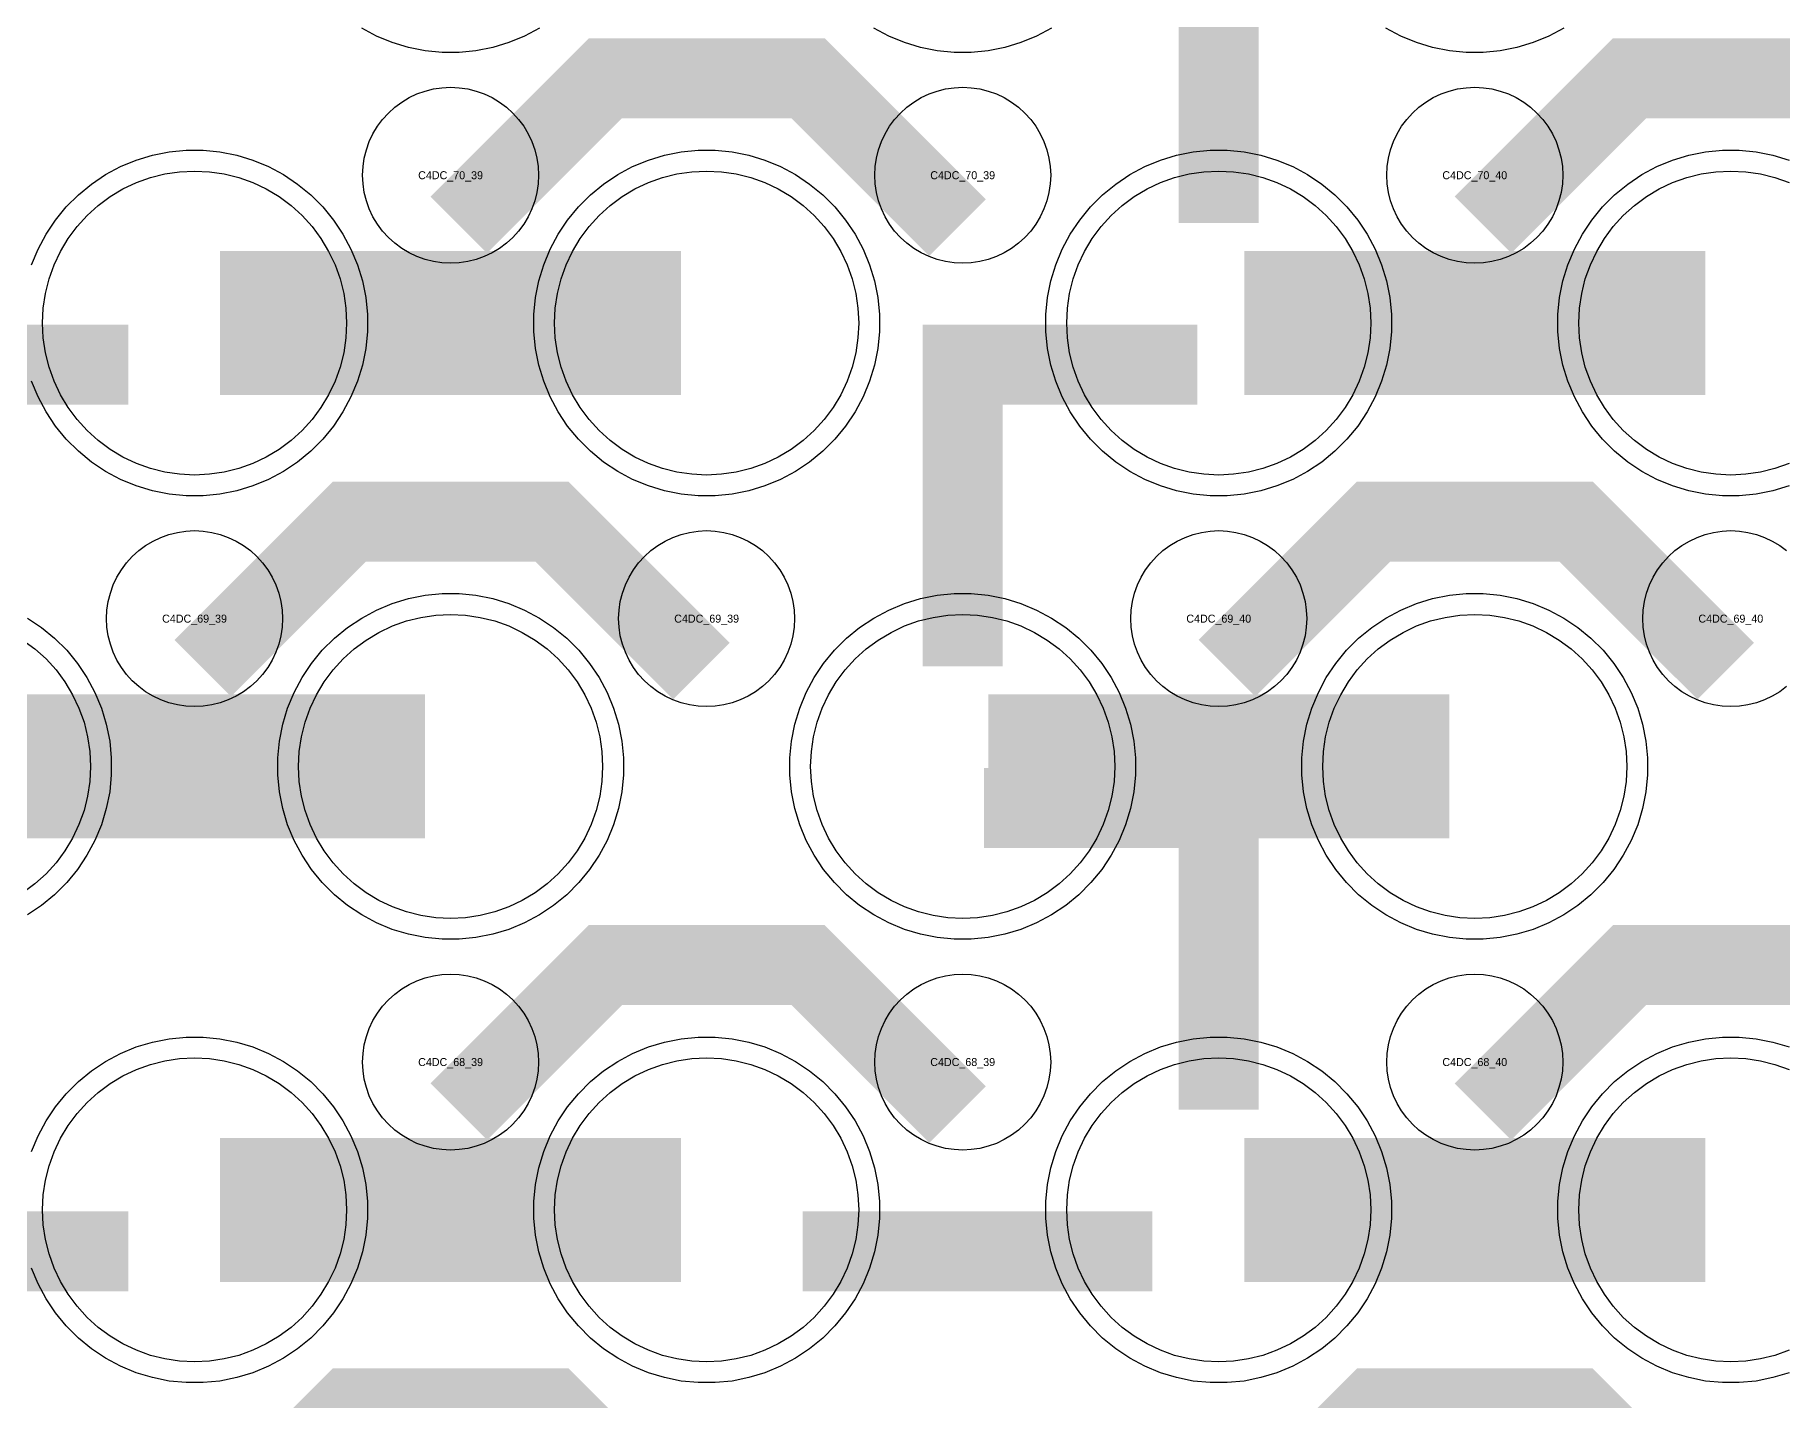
# Model space of a CAD drawing. Extents: x -11880 to 11880, y -14992 to 14992.
# Drawn here: x 430 to 976, y -5477 to -5050 of the extents above; entities that cross this region are included whole.
import ezdxf
from ezdxf.enums import TextEntityAlignment as Align

# ---------------------------------------------------------------- set-up
doc = ezdxf.new("R2010")
doc.units = 0
doc.header["$MEASUREMENT"] = 0
for name, color, linetype in [('GDS_775_DT_237', 138, 'CONTINUOUS'), ('RDL1_FS', 34, 'CONTINUOUS'), ('RDL_BS', 160, 'CONTINUOUS')]:
    doc.layers.add(name, color=color, linetype=linetype)

msp = doc.modelspace()

# ---------------------------------------------------------------- linework, layer by layer
at = {"layer": 'RDL1_FS', "color": 241, "true_color": 0xf7abae}
for points in [[(480, -5187.589), (475.343, -5187.36), (470.732, -5186.676), (466.209, -5185.544), (461.819, -5183.972), (457.605, -5181.98), (453.605, -5179.582), (449.86, -5176.804), (446.406, -5173.674), (443.276, -5170.22), (440.498, -5166.475), (438.1, -5162.475), (436.108, -5158.261), (434.536, -5153.871), (433.404, -5149.348), (432.72, -5144.737), (432.491, -5140.08), (432.72, -5135.423), (433.404, -5130.812), (434.536, -5126.289), (436.108, -5121.899), (438.1, -5117.685), (440.498, -5113.685), (443.276, -5109.94), (446.406, -5106.486), (449.86, -5103.356), (453.605, -5100.578), (457.605, -5098.18), (461.819, -5096.188), (466.209, -5094.616), (470.732, -5093.484), (475.343, -5092.8), (480, -5092.571), (484.657, -5092.8), (489.268, -5093.484), (493.791, -5094.616), (498.181, -5096.188), (502.395, -5098.18), (506.395, -5100.578), (510.14, -5103.356), (513.594, -5106.486), (516.724, -5109.94), (519.502, -5113.685), (521.9, -5117.685), (523.892, -5121.899), (525.464, -5126.289), (526.596, -5130.812), (527.28, -5135.423), (527.509, -5140.08), (527.28, -5144.737), (526.596, -5149.348), (525.464, -5153.871), (523.892, -5158.261), (521.9, -5162.475), (519.502, -5166.475), (516.724, -5170.22), (513.594, -5173.674), (510.14, -5176.804), (506.395, -5179.582), (502.395, -5181.98), (498.181, -5183.972), (493.791, -5185.544), (489.268, -5186.676), (484.657, -5187.36)], [(640, -5187.589), (635.343, -5187.36), (630.732, -5186.676), (626.209, -5185.544), (621.819, -5183.972), (617.605, -5181.98), (613.605, -5179.582), (609.86, -5176.804), (606.406, -5173.674), (603.276, -5170.22), (600.498, -5166.475), (598.1, -5162.475), (596.108, -5158.261), (594.536, -5153.871), (593.404, -5149.348), (592.72, -5144.737), (592.491, -5140.08), (592.72, -5135.423), (593.404, -5130.812), (594.536, -5126.289), (596.108, -5121.899), (598.1, -5117.685), (600.498, -5113.685), (603.276, -5109.94), (606.406, -5106.486), (609.86, -5103.356), (613.605, -5100.578), (617.605, -5098.18), (621.819, -5096.188), (626.209, -5094.616), (630.732, -5093.484), (635.343, -5092.8), (640, -5092.571), (644.657, -5092.8), (649.268, -5093.484), (653.791, -5094.616), (658.181, -5096.188), (662.395, -5098.18), (666.395, -5100.578), (670.14, -5103.356), (673.594, -5106.486), (676.724, -5109.94), (679.502, -5113.685), (681.9, -5117.685), (683.892, -5121.899), (685.464, -5126.289), (686.596, -5130.812), (687.28, -5135.423), (687.509, -5140.08), (687.28, -5144.737), (686.596, -5149.348), (685.464, -5153.871), (683.892, -5158.261), (681.9, -5162.475), (679.502, -5166.475), (676.724, -5170.22), (673.594, -5173.674), (670.14, -5176.804), (666.395, -5179.582), (662.395, -5181.98), (658.181, -5183.972), (653.791, -5185.544), (649.268, -5186.676), (644.657, -5187.36)], [(560, -5326.154), (555.343, -5325.925), (550.732, -5325.241), (546.209, -5324.109), (541.819, -5322.537), (537.605, -5320.545), (533.605, -5318.147), (529.86, -5315.369), (526.406, -5312.239), (523.276, -5308.785), (520.498, -5305.04), (518.1, -5301.04), (516.108, -5296.826), (514.536, -5292.436), (513.404, -5287.913), (512.72, -5283.302), (512.491, -5278.645), (512.72, -5273.988), (513.404, -5269.377), (514.536, -5264.854), (516.108, -5260.464), (518.1, -5256.25), (520.498, -5252.25), (523.276, -5248.505), (526.406, -5245.051), (529.86, -5241.921), (533.605, -5239.143), (537.605, -5236.745), (541.819, -5234.753), (546.209, -5233.181), (550.732, -5232.049), (555.343, -5231.365), (560, -5231.136), (564.657, -5231.365), (569.268, -5232.049), (573.791, -5233.181), (578.181, -5234.753), (582.395, -5236.745), (586.395, -5239.143), (590.14, -5241.921), (593.594, -5245.051), (596.724, -5248.505), (599.502, -5252.25), (601.9, -5256.25), (603.892, -5260.464), (605.464, -5264.854), (606.596, -5269.377), (607.28, -5273.988), (607.509, -5278.645), (607.28, -5283.302), (606.596, -5287.913), (605.464, -5292.436), (603.892, -5296.826), (601.9, -5301.04), (599.502, -5305.04), (596.724, -5308.785), (593.594, -5312.239), (590.14, -5315.369), (586.395, -5318.147), (582.395, -5320.545), (578.181, -5322.537), (573.791, -5324.109), (569.268, -5325.241), (564.657, -5325.925)]]:
    msp.add_lwpolyline(points, close=True, dxfattribs=at)
at = {"layer": 'RDL1_FS'}
for points in [[(800, -5187.589), (795.343, -5187.36), (790.732, -5186.676), (786.209, -5185.544), (781.819, -5183.972), (777.605, -5181.98), (773.605, -5179.582), (769.86, -5176.804), (766.406, -5173.674), (763.276, -5170.22), (760.498, -5166.475), (758.1, -5162.475), (756.108, -5158.261), (754.536, -5153.871), (753.404, -5149.348), (752.72, -5144.737), (752.491, -5140.08), (752.72, -5135.423), (753.404, -5130.812), (754.536, -5126.289), (756.108, -5121.899), (758.1, -5117.685), (760.498, -5113.685), (763.276, -5109.94), (766.406, -5106.486), (769.86, -5103.356), (773.605, -5100.578), (777.605, -5098.18), (781.819, -5096.188), (786.209, -5094.616), (790.732, -5093.484), (795.343, -5092.8), (800, -5092.571), (804.657, -5092.8), (809.268, -5093.484), (813.791, -5094.616), (818.181, -5096.188), (822.395, -5098.18), (826.395, -5100.578), (830.14, -5103.356), (833.594, -5106.486), (836.724, -5109.94), (839.502, -5113.685), (841.9, -5117.685), (843.892, -5121.899), (845.464, -5126.289), (846.596, -5130.812), (847.28, -5135.423), (847.509, -5140.08), (847.28, -5144.737), (846.596, -5149.348), (845.464, -5153.871), (843.892, -5158.261), (841.9, -5162.475), (839.502, -5166.475), (836.724, -5170.22), (833.594, -5173.674), (830.14, -5176.804), (826.395, -5179.582), (822.395, -5181.98), (818.181, -5183.972), (813.791, -5185.544), (809.268, -5186.676), (804.657, -5187.36)], [(720, -5326.154), (715.343, -5325.925), (710.732, -5325.241), (706.209, -5324.109), (701.819, -5322.537), (697.605, -5320.545), (693.605, -5318.147), (689.86, -5315.369), (686.406, -5312.239), (683.276, -5308.785), (680.498, -5305.04), (678.1, -5301.04), (676.108, -5296.826), (674.536, -5292.436), (673.404, -5287.913), (672.72, -5283.302), (672.491, -5278.645), (672.72, -5273.988), (673.404, -5269.377), (674.536, -5264.854), (676.108, -5260.464), (678.1, -5256.25), (680.498, -5252.25), (683.276, -5248.505), (686.406, -5245.051), (689.86, -5241.921), (693.605, -5239.143), (697.605, -5236.745), (701.819, -5234.753), (706.209, -5233.181), (710.732, -5232.049), (715.343, -5231.365), (720, -5231.136), (724.657, -5231.365), (729.268, -5232.049), (733.791, -5233.181), (738.181, -5234.753), (742.395, -5236.745), (746.395, -5239.143), (750.14, -5241.921), (753.594, -5245.051), (756.724, -5248.505), (759.502, -5252.25), (761.9, -5256.25), (763.892, -5260.464), (765.464, -5264.854), (766.596, -5269.377), (767.28, -5273.988), (767.509, -5278.645), (767.28, -5283.302), (766.596, -5287.913), (765.464, -5292.436), (763.892, -5296.826), (761.9, -5301.04), (759.502, -5305.04), (756.724, -5308.785), (753.594, -5312.239), (750.14, -5315.369), (746.395, -5318.147), (742.395, -5320.545), (738.181, -5322.537), (733.791, -5324.109), (729.268, -5325.241), (724.657, -5325.925)], [(880, -5326.154), (875.343, -5325.925), (870.732, -5325.241), (866.209, -5324.109), (861.819, -5322.537), (857.605, -5320.545), (853.605, -5318.147), (849.86, -5315.369), (846.406, -5312.239), (843.276, -5308.785), (840.498, -5305.04), (838.1, -5301.04), (836.108, -5296.826), (834.536, -5292.436), (833.404, -5287.913), (832.72, -5283.302), (832.491, -5278.645), (832.72, -5273.988), (833.404, -5269.377), (834.536, -5264.854), (836.108, -5260.464), (838.1, -5256.25), (840.498, -5252.25), (843.276, -5248.505), (846.406, -5245.051), (849.86, -5241.921), (853.605, -5239.143), (857.605, -5236.745), (861.819, -5234.753), (866.209, -5233.181), (870.732, -5232.049), (875.343, -5231.365), (880, -5231.136), (884.657, -5231.365), (889.268, -5232.049), (893.791, -5233.181), (898.181, -5234.753), (902.395, -5236.745), (906.395, -5239.143), (910.14, -5241.921), (913.594, -5245.051), (916.724, -5248.505), (919.502, -5252.25), (921.9, -5256.25), (923.892, -5260.464), (925.464, -5264.854), (926.596, -5269.377), (927.28, -5273.988), (927.509, -5278.645), (927.28, -5283.302), (926.596, -5287.913), (925.464, -5292.436), (923.892, -5296.826), (921.9, -5301.04), (919.502, -5305.04), (916.724, -5308.785), (913.594, -5312.239), (910.14, -5315.369), (906.395, -5318.147), (902.395, -5320.545), (898.181, -5322.537), (893.791, -5324.109), (889.268, -5325.241), (884.657, -5325.925)], [(480, -5464.719), (475.343, -5464.49), (470.732, -5463.806), (466.209, -5462.674), (461.819, -5461.102), (457.605, -5459.11), (453.605, -5456.712), (449.86, -5453.934), (446.406, -5450.804), (443.276, -5447.35), (440.498, -5443.605), (438.1, -5439.605), (436.108, -5435.391), (434.536, -5431.001), (433.404, -5426.478), (432.72, -5421.867), (432.491, -5417.21), (432.72, -5412.553), (433.404, -5407.942), (434.536, -5403.419), (436.108, -5399.029), (438.1, -5394.815), (440.498, -5390.815), (443.276, -5387.07), (446.406, -5383.616), (449.86, -5380.486), (453.605, -5377.708), (457.605, -5375.31), (461.819, -5373.318), (466.209, -5371.746), (470.732, -5370.614), (475.343, -5369.93), (480, -5369.701), (484.657, -5369.93), (489.268, -5370.614), (493.791, -5371.746), (498.181, -5373.318), (502.395, -5375.31), (506.395, -5377.708), (510.14, -5380.486), (513.594, -5383.616), (516.724, -5387.07), (519.502, -5390.815), (521.9, -5394.815), (523.892, -5399.029), (525.464, -5403.419), (526.596, -5407.942), (527.28, -5412.553), (527.509, -5417.21), (527.28, -5421.867), (526.596, -5426.478), (525.464, -5431.001), (523.892, -5435.391), (521.9, -5439.605), (519.502, -5443.605), (516.724, -5447.35), (513.594, -5450.804), (510.14, -5453.934), (506.395, -5456.712), (502.395, -5459.11), (498.181, -5461.102), (493.791, -5462.674), (489.268, -5463.806), (484.657, -5464.49)], [(640, -5464.719), (635.343, -5464.49), (630.732, -5463.806), (626.209, -5462.674), (621.819, -5461.102), (617.605, -5459.11), (613.605, -5456.712), (609.86, -5453.934), (606.406, -5450.804), (603.276, -5447.35), (600.498, -5443.605), (598.1, -5439.605), (596.108, -5435.391), (594.536, -5431.001), (593.404, -5426.478), (592.72, -5421.867), (592.491, -5417.21), (592.72, -5412.553), (593.404, -5407.942), (594.536, -5403.419), (596.108, -5399.029), (598.1, -5394.815), (600.498, -5390.815), (603.276, -5387.07), (606.406, -5383.616), (609.86, -5380.486), (613.605, -5377.708), (617.605, -5375.31), (621.819, -5373.318), (626.209, -5371.746), (630.732, -5370.614), (635.343, -5369.93), (640, -5369.701), (644.657, -5369.93), (649.268, -5370.614), (653.791, -5371.746), (658.181, -5373.318), (662.395, -5375.31), (666.395, -5377.708), (670.14, -5380.486), (673.594, -5383.616), (676.724, -5387.07), (679.502, -5390.815), (681.9, -5394.815), (683.892, -5399.029), (685.464, -5403.419), (686.596, -5407.942), (687.28, -5412.553), (687.509, -5417.21), (687.28, -5421.867), (686.596, -5426.478), (685.464, -5431.001), (683.892, -5435.391), (681.9, -5439.605), (679.502, -5443.605), (676.724, -5447.35), (673.594, -5450.804), (670.14, -5453.934), (666.395, -5456.712), (662.395, -5459.11), (658.181, -5461.102), (653.791, -5462.674), (649.268, -5463.806), (644.657, -5464.49)], [(800, -5464.719), (795.343, -5464.49), (790.732, -5463.806), (786.209, -5462.674), (781.819, -5461.102), (777.605, -5459.11), (773.605, -5456.712), (769.86, -5453.934), (766.406, -5450.804), (763.276, -5447.35), (760.498, -5443.605), (758.1, -5439.605), (756.108, -5435.391), (754.536, -5431.001), (753.404, -5426.478), (752.72, -5421.867), (752.491, -5417.21), (752.72, -5412.553), (753.404, -5407.942), (754.536, -5403.419), (756.108, -5399.029), (758.1, -5394.815), (760.498, -5390.815), (763.276, -5387.07), (766.406, -5383.616), (769.86, -5380.486), (773.605, -5377.708), (777.605, -5375.31), (781.819, -5373.318), (786.209, -5371.746), (790.732, -5370.614), (795.343, -5369.93), (800, -5369.701), (804.657, -5369.93), (809.268, -5370.614), (813.791, -5371.746), (818.181, -5373.318), (822.395, -5375.31), (826.395, -5377.708), (830.14, -5380.486), (833.594, -5383.616), (836.724, -5387.07), (839.502, -5390.815), (841.9, -5394.815), (843.892, -5399.029), (845.464, -5403.419), (846.596, -5407.942), (847.28, -5412.553), (847.509, -5417.21), (847.28, -5421.867), (846.596, -5426.478), (845.464, -5431.001), (843.892, -5435.391), (841.9, -5439.605), (839.502, -5443.605), (836.724, -5447.35), (833.594, -5450.804), (830.14, -5453.934), (826.395, -5456.712), (822.395, -5459.11), (818.181, -5461.102), (813.791, -5462.674), (809.268, -5463.806), (804.657, -5464.49)]]:
    msp.add_lwpolyline(points, close=True, dxfattribs=at)
for points in [[(978.181, -5183.972), (973.791, -5185.544), (969.268, -5186.676), (964.657, -5187.36), (960, -5187.589), (955.343, -5187.36), (950.732, -5186.676), (946.209, -5185.544), (941.819, -5183.972), (937.605, -5181.98), (933.605, -5179.582), (929.86, -5176.804), (926.406, -5173.674), (923.276, -5170.22), (920.498, -5166.475), (918.1, -5162.475), (916.108, -5158.261), (914.536, -5153.871), (913.404, -5149.348), (912.72, -5144.737), (912.491, -5140.08), (912.72, -5135.423), (913.404, -5130.812), (914.536, -5126.289), (916.108, -5121.899), (918.1, -5117.685), (920.498, -5113.685), (923.276, -5109.94), (926.406, -5106.486), (929.86, -5103.356), (933.605, -5100.578), (937.605, -5098.18), (941.819, -5096.188), (946.209, -5094.616), (950.732, -5093.484), (955.343, -5092.8), (960, -5092.571), (964.657, -5092.8), (969.268, -5093.484), (973.791, -5094.616), (978.181, -5096.188)], [(978.181, -5461.102), (973.791, -5462.674), (969.268, -5463.806), (964.657, -5464.49), (960, -5464.719), (955.343, -5464.49), (950.732, -5463.806), (946.209, -5462.674), (941.819, -5461.102), (937.605, -5459.11), (933.605, -5456.712), (929.86, -5453.934), (926.406, -5450.804), (923.276, -5447.35), (920.498, -5443.605), (918.1, -5439.605), (916.108, -5435.391), (914.536, -5431.001), (913.404, -5426.478), (912.72, -5421.867), (912.491, -5417.21), (912.72, -5412.553), (913.404, -5407.942), (914.536, -5403.419), (916.108, -5399.029), (918.1, -5394.815), (920.498, -5390.815), (923.276, -5387.07), (926.406, -5383.616), (929.86, -5380.486), (933.605, -5377.708), (937.605, -5375.31), (941.819, -5373.318), (946.209, -5371.746), (950.732, -5370.614), (955.343, -5369.93), (960, -5369.701), (964.657, -5369.93), (969.268, -5370.614), (973.791, -5371.746), (978.181, -5373.318)]]:
    msp.add_lwpolyline(points, dxfattribs=at)
at = {"layer": 'RDL1_FS', "color": 241, "true_color": 0xf7abae}
for points in [[(488.002, -5140.08, 45, 45, 0), (560.002, -5140.08, 45, 45, 0)], [(560.002, -5140.08, 45, 45, 0), (632.002, -5140.08, 45, 45, 0)], [(408.002, -5278.645, 45, 45, 0), (480.002, -5278.645, 45, 45, 0)], [(480.002, -5278.645, 45, 45, 0), (552.002, -5278.645, 45, 45, 0)]]:
    msp.add_lwpolyline(points, format="xyseb", dxfattribs=at)
at = {"layer": 'RDL1_FS'}
for points in [[(808.002, -5140.08, 45, 45, 0), (880.002, -5140.08, 45, 45, 0)], [(880.002, -5140.08, 45, 45, 0), (952.002, -5140.08, 45, 45, 0)], [(728.002, -5278.645, 45, 45, 0), (800.002, -5278.645, 45, 45, 0)], [(800.002, -5278.645, 45, 45, 0), (872.002, -5278.645, 45, 45, 0)], [(488.002, -5417.21, 45, 45, 0), (560.002, -5417.21, 45, 45, 0)], [(560.002, -5417.21, 45, 45, 0), (632.002, -5417.21, 45, 45, 0)], [(808.002, -5417.21, 45, 45, 0), (880.002, -5417.21, 45, 45, 0)], [(880.002, -5417.21, 45, 45, 0), (952.002, -5417.21, 45, 45, 0)]]:
    msp.add_lwpolyline(points, format="xyseb", dxfattribs=at)
at = {"layer": 'RDL1_FS', "color": 241, "true_color": 0xf7abae}
msp.add_lwpolyline([(426.395, -5239.143), (430.14, -5241.921), (433.594, -5245.051), (436.724, -5248.505), (439.502, -5252.25), (441.9, -5256.25), (443.892, -5260.464), (445.464, -5264.854), (446.596, -5269.377), (447.28, -5273.988), (447.509, -5278.645), (447.28, -5283.302), (446.596, -5287.913), (445.464, -5292.436), (443.892, -5296.826), (441.9, -5301.04), (439.502, -5305.04), (436.724, -5308.785), (433.594, -5312.239), (430.14, -5315.369), (426.395, -5318.147)], dxfattribs=at)
at = {"layer": 'RDL_BS'}
for points in [[(800, -5108.8, 25, 25, 0), (800, -5002.023, 25, 25, 0)], [(800, -5032.492, 25, 25, 0), (800, -5078.112, 25, 25, 0)], [(562.562, -5109.394, 25, 25, 0), (608.377, -5063.579, 25, 25, 0), (641.93, -5063.579, 25, 25, 0)], [(718.401, -5110.293, 25, 25, 0), (671.687, -5063.579, 25, 25, 0), (641.929, -5063.579, 25, 25, 0)], [(882.562, -5109.394, 25, 25, 0), (928.377, -5063.579, 25, 25, 0), (961.93, -5063.579, 25, 25, 0)], [(1038.401, -5110.293, 25, 25, 0), (991.687, -5063.579, 25, 25, 0), (961.929, -5063.579, 25, 25, 0)], [(720, -5247.365, 25, 25, 0), (720, -5140.588, 25, 25, 0)], [(707.5, -5153.088, 25, 25, 0), (793.333, -5153.088, 25, 25, 0)], [(747.056, -5153.088, 25, 25, 0), (788.26, -5153.088, 25, 25, 0)], [(720, -5171.057, 25, 25, 0), (720, -5216.677, 25, 25, 0)], [(482.562, -5247.959, 25, 25, 0), (528.377, -5202.144, 25, 25, 0), (561.93, -5202.144, 25, 25, 0)], [(638.401, -5248.858, 25, 25, 0), (591.687, -5202.144, 25, 25, 0), (561.929, -5202.144, 25, 25, 0)], [(802.562, -5247.959, 25, 25, 0), (848.377, -5202.144, 25, 25, 0), (881.93, -5202.144, 25, 25, 0)], [(958.401, -5248.858, 25, 25, 0), (911.687, -5202.144, 25, 25, 0), (881.929, -5202.144, 25, 25, 0)], [(800, -5385.95, 25, 25, 0), (800, -5279.173, 25, 25, 0)], [(812.5, -5291.673, 25, 25, 0), (726.667, -5291.673, 25, 25, 0)], [(772.944, -5291.673, 25, 25, 0), (731.74, -5291.673, 25, 25, 0)], [(800, -5309.642, 25, 25, 0), (800, -5355.262, 25, 25, 0)], [(562.562, -5386.524, 25, 25, 0), (608.377, -5340.709, 25, 25, 0), (641.93, -5340.709, 25, 25, 0)], [(718.401, -5387.423, 25, 25, 0), (671.687, -5340.709, 25, 25, 0), (641.929, -5340.709, 25, 25, 0)], [(882.562, -5386.524, 25, 25, 0), (928.377, -5340.709, 25, 25, 0), (961.93, -5340.709, 25, 25, 0)], [(1038.401, -5387.423, 25, 25, 0), (991.687, -5340.709, 25, 25, 0), (961.929, -5340.709, 25, 25, 0)], [(350.016, -5430.223, 25, 25, 0), (459.281, -5430.223, 25, 25, 0)], [(670.016, -5430.223, 25, 25, 0), (779.281, -5430.223, 25, 25, 0)], [(482.562, -5525.084, 25, 25, 0), (528.377, -5479.269, 25, 25, 0), (561.93, -5479.269, 25, 25, 0)], [(638.401, -5525.983, 25, 25, 0), (591.687, -5479.269, 25, 25, 0), (561.929, -5479.269, 25, 25, 0)], [(802.562, -5525.084, 25, 25, 0), (848.377, -5479.269, 25, 25, 0), (881.93, -5479.269, 25, 25, 0)], [(958.401, -5525.983, 25, 25, 0), (911.687, -5479.269, 25, 25, 0), (881.929, -5479.269, 25, 25, 0)]]:
    msp.add_lwpolyline(points, format="xyseb", dxfattribs=at)
for points in [[(587.777, -5047.898), (583.115, -5050.39), (578.205, -5052.421), (573.165, -5053.952), (567.938, -5054.998), (562.644, -5055.515), (557.356, -5055.515), (552.062, -5054.998), (546.835, -5053.952), (541.795, -5052.421), (536.885, -5050.39), (532.223, -5047.898)], [(747.777, -5047.898), (743.115, -5050.39), (738.205, -5052.421), (733.165, -5053.952), (727.938, -5054.998), (722.644, -5055.515), (717.356, -5055.515), (712.062, -5054.998), (706.835, -5053.952), (701.795, -5052.421), (696.885, -5050.39), (692.223, -5047.898)], [(907.777, -5047.898), (903.115, -5050.39), (898.205, -5052.421), (893.165, -5053.952), (887.938, -5054.998), (882.644, -5055.515), (877.356, -5055.515), (872.062, -5054.998), (866.835, -5053.952), (861.795, -5052.421), (856.885, -5050.39), (852.223, -5047.898)], [(978.205, -5190.986), (973.165, -5192.517), (967.938, -5193.563), (962.644, -5194.08), (957.356, -5194.08), (952.062, -5193.563), (946.835, -5192.517), (941.795, -5190.986), (936.885, -5188.955), (932.223, -5186.463), (927.809, -5183.516), (923.708, -5180.154), (919.926, -5176.372), (916.564, -5172.271), (913.617, -5167.857), (911.125, -5163.195), (909.094, -5158.285), (907.563, -5153.245), (906.517, -5148.018), (906, -5142.724), (906, -5137.436), (906.517, -5132.142), (907.563, -5126.915), (909.094, -5121.875), (911.125, -5116.965), (913.617, -5112.303), (916.564, -5107.889), (919.926, -5103.788), (923.708, -5100.006), (927.809, -5096.644), (932.223, -5093.697), (936.885, -5091.205), (941.795, -5089.174), (946.835, -5087.643), (952.062, -5086.597), (957.356, -5086.08), (962.644, -5086.08), (967.938, -5086.597), (973.165, -5087.643), (978.205, -5089.174)], [(977.443, -5253.711), (975.28, -5255.314), (972.956, -5256.707), (970.519, -5257.859), (967.984, -5258.766), (965.365, -5259.423), (962.693, -5259.819), (960, -5259.951), (957.307, -5259.819), (954.635, -5259.423), (952.016, -5258.766), (949.481, -5257.859), (947.044, -5256.707), (944.72, -5255.314), (942.557, -5253.711), (940.558, -5251.899), (938.746, -5249.9), (937.143, -5247.737), (935.75, -5245.413), (934.598, -5242.976), (933.691, -5240.441), (933.034, -5237.822), (932.638, -5235.15), (932.506, -5232.457), (932.638, -5229.764), (933.034, -5227.092), (933.691, -5224.473), (934.598, -5221.938), (935.75, -5219.501), (937.143, -5217.177), (938.746, -5215.014), (940.558, -5213.015), (942.557, -5211.203), (944.72, -5209.6), (947.044, -5208.207), (949.481, -5207.055), (952.016, -5206.148), (954.635, -5205.491), (957.307, -5205.095), (960, -5204.963), (962.693, -5205.095), (965.365, -5205.491), (967.984, -5206.148), (970.519, -5207.055), (972.956, -5208.207), (975.28, -5209.6), (977.443, -5211.203)], [(429.094, -5399.005), (431.125, -5394.095), (433.617, -5389.433), (436.564, -5385.019), (439.926, -5380.918), (443.708, -5377.136), (447.809, -5373.774), (452.223, -5370.827), (456.885, -5368.335), (461.795, -5366.304), (466.835, -5364.773), (472.062, -5363.727), (477.356, -5363.21), (482.644, -5363.21), (487.938, -5363.727), (493.165, -5364.773), (498.205, -5366.304), (503.115, -5368.335), (507.777, -5370.827), (512.191, -5373.774), (516.292, -5377.136), (520.074, -5380.918), (523.436, -5385.019), (526.383, -5389.433), (528.875, -5394.095), (530.906, -5399.005), (532.437, -5404.045), (533.483, -5409.272), (534, -5414.566), (534, -5419.854), (533.483, -5425.148), (532.437, -5430.375), (530.906, -5435.415), (528.875, -5440.325), (526.383, -5444.987), (523.436, -5449.401), (520.074, -5453.502), (516.292, -5457.284), (512.191, -5460.646), (507.777, -5463.593), (503.115, -5466.085), (498.205, -5468.116), (493.165, -5469.647), (487.938, -5470.693), (482.644, -5471.21), (477.356, -5471.21), (472.062, -5470.693), (466.835, -5469.647), (461.795, -5468.116), (456.885, -5466.085), (452.223, -5463.593), (447.809, -5460.646), (443.708, -5457.284), (439.926, -5453.502), (436.564, -5449.401), (433.617, -5444.987), (431.125, -5440.325), (429.094, -5435.415)], [(978.205, -5468.116), (973.165, -5469.647), (967.938, -5470.693), (962.644, -5471.21), (957.356, -5471.21), (952.062, -5470.693), (946.835, -5469.647), (941.795, -5468.116), (936.885, -5466.085), (932.223, -5463.593), (927.809, -5460.646), (923.708, -5457.284), (919.926, -5453.502), (916.564, -5449.401), (913.617, -5444.987), (911.125, -5440.325), (909.094, -5435.415), (907.563, -5430.375), (906.517, -5425.148), (906, -5419.854), (906, -5414.566), (906.517, -5409.272), (907.563, -5404.045), (909.094, -5399.005), (911.125, -5394.095), (913.617, -5389.433), (916.564, -5385.019), (919.926, -5380.918), (923.708, -5377.136), (927.809, -5373.774), (932.223, -5370.827), (936.885, -5368.335), (941.795, -5366.304), (946.835, -5364.773), (952.062, -5363.727), (957.356, -5363.21), (962.644, -5363.21), (967.938, -5363.727), (973.165, -5364.773), (978.205, -5366.304)]]:
    msp.add_lwpolyline(points, dxfattribs=at)
for points in [[(560, -5121.386), (557.307, -5121.254), (554.635, -5120.858), (552.016, -5120.201), (549.481, -5119.294), (547.044, -5118.142), (544.72, -5116.749), (542.557, -5115.146), (540.558, -5113.334), (538.746, -5111.335), (537.143, -5109.172), (535.75, -5106.848), (534.598, -5104.411), (533.691, -5101.876), (533.034, -5099.257), (532.638, -5096.585), (532.506, -5093.892), (532.638, -5091.199), (533.034, -5088.527), (533.691, -5085.908), (534.598, -5083.373), (535.75, -5080.936), (537.143, -5078.612), (538.746, -5076.449), (540.558, -5074.45), (542.557, -5072.638), (544.72, -5071.035), (547.044, -5069.642), (549.481, -5068.49), (552.016, -5067.583), (554.635, -5066.926), (557.307, -5066.53), (560, -5066.398), (562.693, -5066.53), (565.365, -5066.926), (567.984, -5067.583), (570.519, -5068.49), (572.956, -5069.642), (575.28, -5071.035), (577.443, -5072.638), (579.442, -5074.45), (581.254, -5076.449), (582.857, -5078.612), (584.25, -5080.936), (585.402, -5083.373), (586.309, -5085.908), (586.966, -5088.527), (587.362, -5091.199), (587.494, -5093.892), (587.362, -5096.585), (586.966, -5099.257), (586.309, -5101.876), (585.402, -5104.411), (584.25, -5106.848), (582.857, -5109.172), (581.254, -5111.335), (579.442, -5113.334), (577.443, -5115.146), (575.28, -5116.749), (572.956, -5118.142), (570.519, -5119.294), (567.984, -5120.201), (565.365, -5120.858), (562.693, -5121.254)], [(720, -5121.386), (717.307, -5121.254), (714.635, -5120.858), (712.016, -5120.201), (709.481, -5119.294), (707.044, -5118.142), (704.72, -5116.749), (702.557, -5115.146), (700.558, -5113.334), (698.746, -5111.335), (697.143, -5109.172), (695.75, -5106.848), (694.598, -5104.411), (693.691, -5101.876), (693.034, -5099.257), (692.638, -5096.585), (692.506, -5093.892), (692.638, -5091.199), (693.034, -5088.527), (693.691, -5085.908), (694.598, -5083.373), (695.75, -5080.936), (697.143, -5078.612), (698.746, -5076.449), (700.558, -5074.45), (702.557, -5072.638), (704.72, -5071.035), (707.044, -5069.642), (709.481, -5068.49), (712.016, -5067.583), (714.635, -5066.926), (717.307, -5066.53), (720, -5066.398), (722.693, -5066.53), (725.365, -5066.926), (727.984, -5067.583), (730.519, -5068.49), (732.956, -5069.642), (735.28, -5071.035), (737.443, -5072.638), (739.442, -5074.45), (741.254, -5076.449), (742.857, -5078.612), (744.25, -5080.936), (745.402, -5083.373), (746.309, -5085.908), (746.966, -5088.527), (747.362, -5091.199), (747.494, -5093.892), (747.362, -5096.585), (746.966, -5099.257), (746.309, -5101.876), (745.402, -5104.411), (744.25, -5106.848), (742.857, -5109.172), (741.254, -5111.335), (739.442, -5113.334), (737.443, -5115.146), (735.28, -5116.749), (732.956, -5118.142), (730.519, -5119.294), (727.984, -5120.201), (725.365, -5120.858), (722.693, -5121.254)], [(880, -5121.386), (877.307, -5121.254), (874.635, -5120.858), (872.016, -5120.201), (869.481, -5119.294), (867.044, -5118.142), (864.72, -5116.749), (862.557, -5115.146), (860.558, -5113.334), (858.746, -5111.335), (857.143, -5109.172), (855.75, -5106.848), (854.598, -5104.411), (853.691, -5101.876), (853.034, -5099.257), (852.638, -5096.585), (852.506, -5093.892), (852.638, -5091.199), (853.034, -5088.527), (853.691, -5085.908), (854.598, -5083.373), (855.75, -5080.936), (857.143, -5078.612), (858.746, -5076.449), (860.558, -5074.45), (862.557, -5072.638), (864.72, -5071.035), (867.044, -5069.642), (869.481, -5068.49), (872.016, -5067.583), (874.635, -5066.926), (877.307, -5066.53), (880, -5066.398), (882.693, -5066.53), (885.365, -5066.926), (887.984, -5067.583), (890.519, -5068.49), (892.956, -5069.642), (895.28, -5071.035), (897.443, -5072.638), (899.442, -5074.45), (901.254, -5076.449), (902.857, -5078.612), (904.25, -5080.936), (905.402, -5083.373), (906.309, -5085.908), (906.966, -5088.527), (907.362, -5091.199), (907.494, -5093.892), (907.362, -5096.585), (906.966, -5099.257), (906.309, -5101.876), (905.402, -5104.411), (904.25, -5106.848), (902.857, -5109.172), (901.254, -5111.335), (899.442, -5113.334), (897.443, -5115.146), (895.28, -5116.749), (892.956, -5118.142), (890.519, -5119.294), (887.984, -5120.201), (885.365, -5120.858), (882.693, -5121.254)], [(797.356, -5194.08), (792.062, -5193.563), (786.835, -5192.517), (781.795, -5190.986), (776.885, -5188.955), (772.223, -5186.463), (767.809, -5183.516), (763.708, -5180.154), (759.926, -5176.372), (756.564, -5172.271), (753.617, -5167.857), (751.125, -5163.195), (749.094, -5158.285), (747.563, -5153.245), (746.517, -5148.018), (746, -5142.724), (746, -5137.436), (746.517, -5132.142), (747.563, -5126.915), (749.094, -5121.875), (751.125, -5116.965), (753.617, -5112.303), (756.564, -5107.889), (759.926, -5103.788), (763.708, -5100.006), (767.809, -5096.644), (772.223, -5093.697), (776.885, -5091.205), (781.795, -5089.174), (786.835, -5087.643), (792.062, -5086.597), (797.356, -5086.08), (802.644, -5086.08), (807.938, -5086.597), (813.165, -5087.643), (818.205, -5089.174), (823.115, -5091.205), (827.777, -5093.697), (832.191, -5096.644), (836.292, -5100.006), (840.074, -5103.788), (843.436, -5107.889), (846.383, -5112.303), (848.875, -5116.965), (850.906, -5121.875), (852.437, -5126.915), (853.483, -5132.142), (854, -5137.436), (854, -5142.724), (853.483, -5148.018), (852.437, -5153.245), (850.906, -5158.285), (848.875, -5163.195), (846.383, -5167.857), (843.436, -5172.271), (840.074, -5176.372), (836.292, -5180.154), (832.191, -5183.516), (827.777, -5186.463), (823.115, -5188.955), (818.205, -5190.986), (813.165, -5192.517), (807.938, -5193.563), (802.644, -5194.08)], [(480, -5259.951), (477.307, -5259.819), (474.635, -5259.423), (472.016, -5258.766), (469.481, -5257.859), (467.044, -5256.707), (464.72, -5255.314), (462.557, -5253.711), (460.558, -5251.899), (458.746, -5249.9), (457.143, -5247.737), (455.75, -5245.413), (454.598, -5242.976), (453.691, -5240.441), (453.034, -5237.822), (452.638, -5235.15), (452.506, -5232.457), (452.638, -5229.764), (453.034, -5227.092), (453.691, -5224.473), (454.598, -5221.938), (455.75, -5219.501), (457.143, -5217.177), (458.746, -5215.014), (460.558, -5213.015), (462.557, -5211.203), (464.72, -5209.6), (467.044, -5208.207), (469.481, -5207.055), (472.016, -5206.148), (474.635, -5205.491), (477.307, -5205.095), (480, -5204.963), (482.693, -5205.095), (485.365, -5205.491), (487.984, -5206.148), (490.519, -5207.055), (492.956, -5208.207), (495.28, -5209.6), (497.443, -5211.203), (499.442, -5213.015), (501.254, -5215.014), (502.857, -5217.177), (504.25, -5219.501), (505.402, -5221.938), (506.309, -5224.473), (506.966, -5227.092), (507.362, -5229.764), (507.494, -5232.457), (507.362, -5235.15), (506.966, -5237.822), (506.309, -5240.441), (505.402, -5242.976), (504.25, -5245.413), (502.857, -5247.737), (501.254, -5249.9), (499.442, -5251.899), (497.443, -5253.711), (495.28, -5255.314), (492.956, -5256.707), (490.519, -5257.859), (487.984, -5258.766), (485.365, -5259.423), (482.693, -5259.819)], [(640, -5259.951), (637.307, -5259.819), (634.635, -5259.423), (632.016, -5258.766), (629.481, -5257.859), (627.044, -5256.707), (624.72, -5255.314), (622.557, -5253.711), (620.558, -5251.899), (618.746, -5249.9), (617.143, -5247.737), (615.75, -5245.413), (614.598, -5242.976), (613.691, -5240.441), (613.034, -5237.822), (612.638, -5235.15), (612.506, -5232.457), (612.638, -5229.764), (613.034, -5227.092), (613.691, -5224.473), (614.598, -5221.938), (615.75, -5219.501), (617.143, -5217.177), (618.746, -5215.014), (620.558, -5213.015), (622.557, -5211.203), (624.72, -5209.6), (627.044, -5208.207), (629.481, -5207.055), (632.016, -5206.148), (634.635, -5205.491), (637.307, -5205.095), (640, -5204.963), (642.693, -5205.095), (645.365, -5205.491), (647.984, -5206.148), (650.519, -5207.055), (652.956, -5208.207), (655.28, -5209.6), (657.443, -5211.203), (659.442, -5213.015), (661.254, -5215.014), (662.857, -5217.177), (664.25, -5219.501), (665.402, -5221.938), (666.309, -5224.473), (666.966, -5227.092), (667.362, -5229.764), (667.494, -5232.457), (667.362, -5235.15), (666.966, -5237.822), (666.309, -5240.441), (665.402, -5242.976), (664.25, -5245.413), (662.857, -5247.737), (661.254, -5249.9), (659.442, -5251.899), (657.443, -5253.711), (655.28, -5255.314), (652.956, -5256.707), (650.519, -5257.859), (647.984, -5258.766), (645.365, -5259.423), (642.693, -5259.819)], [(800, -5259.951), (797.307, -5259.819), (794.635, -5259.423), (792.016, -5258.766), (789.481, -5257.859), (787.044, -5256.707), (784.72, -5255.314), (782.557, -5253.711), (780.558, -5251.899), (778.746, -5249.9), (777.143, -5247.737), (775.75, -5245.413), (774.598, -5242.976), (773.691, -5240.441), (773.034, -5237.822), (772.638, -5235.15), (772.506, -5232.457), (772.638, -5229.764), (773.034, -5227.092), (773.691, -5224.473), (774.598, -5221.938), (775.75, -5219.501), (777.143, -5217.177), (778.746, -5215.014), (780.558, -5213.015), (782.557, -5211.203), (784.72, -5209.6), (787.044, -5208.207), (789.481, -5207.055), (792.016, -5206.148), (794.635, -5205.491), (797.307, -5205.095), (800, -5204.963), (802.693, -5205.095), (805.365, -5205.491), (807.984, -5206.148), (810.519, -5207.055), (812.956, -5208.207), (815.28, -5209.6), (817.443, -5211.203), (819.442, -5213.015), (821.254, -5215.014), (822.857, -5217.177), (824.25, -5219.501), (825.402, -5221.938), (826.309, -5224.473), (826.966, -5227.092), (827.362, -5229.764), (827.494, -5232.457), (827.362, -5235.15), (826.966, -5237.822), (826.309, -5240.441), (825.402, -5242.976), (824.25, -5245.413), (822.857, -5247.737), (821.254, -5249.9), (819.442, -5251.899), (817.443, -5253.711), (815.28, -5255.314), (812.956, -5256.707), (810.519, -5257.859), (807.984, -5258.766), (805.365, -5259.423), (802.693, -5259.819)], [(717.356, -5332.645), (712.062, -5332.128), (706.835, -5331.082), (701.795, -5329.551), (696.885, -5327.52), (692.223, -5325.028), (687.809, -5322.081), (683.708, -5318.719), (679.926, -5314.937), (676.564, -5310.836), (673.617, -5306.422), (671.125, -5301.76), (669.094, -5296.85), (667.563, -5291.81), (666.517, -5286.583), (666, -5281.289), (666, -5276.001), (666.517, -5270.707), (667.563, -5265.48), (669.094, -5260.44), (671.125, -5255.53), (673.617, -5250.868), (676.564, -5246.454), (679.926, -5242.353), (683.708, -5238.571), (687.809, -5235.209), (692.223, -5232.262), (696.885, -5229.77), (701.795, -5227.739), (706.835, -5226.208), (712.062, -5225.162), (717.356, -5224.645), (722.644, -5224.645), (727.938, -5225.162), (733.165, -5226.208), (738.205, -5227.739), (743.115, -5229.77), (747.777, -5232.262), (752.191, -5235.209), (756.292, -5238.571), (760.074, -5242.353), (763.436, -5246.454), (766.383, -5250.868), (768.875, -5255.53), (770.906, -5260.44), (772.437, -5265.48), (773.483, -5270.707), (774, -5276.001), (774, -5281.289), (773.483, -5286.583), (772.437, -5291.81), (770.906, -5296.85), (768.875, -5301.76), (766.383, -5306.422), (763.436, -5310.836), (760.074, -5314.937), (756.292, -5318.719), (752.191, -5322.081), (747.777, -5325.028), (743.115, -5327.52), (738.205, -5329.551), (733.165, -5331.082), (727.938, -5332.128), (722.644, -5332.645)], [(877.356, -5332.645), (872.062, -5332.128), (866.835, -5331.082), (861.795, -5329.551), (856.885, -5327.52), (852.223, -5325.028), (847.809, -5322.081), (843.708, -5318.719), (839.926, -5314.937), (836.564, -5310.836), (833.617, -5306.422), (831.125, -5301.76), (829.094, -5296.85), (827.563, -5291.81), (826.517, -5286.583), (826, -5281.289), (826, -5276.001), (826.517, -5270.707), (827.563, -5265.48), (829.094, -5260.44), (831.125, -5255.53), (833.617, -5250.868), (836.564, -5246.454), (839.926, -5242.353), (843.708, -5238.571), (847.809, -5235.209), (852.223, -5232.262), (856.885, -5229.77), (861.795, -5227.739), (866.835, -5226.208), (872.062, -5225.162), (877.356, -5224.645), (882.644, -5224.645), (887.938, -5225.162), (893.165, -5226.208), (898.205, -5227.739), (903.115, -5229.77), (907.777, -5232.262), (912.191, -5235.209), (916.292, -5238.571), (920.074, -5242.353), (923.436, -5246.454), (926.383, -5250.868), (928.875, -5255.53), (930.906, -5260.44), (932.437, -5265.48), (933.483, -5270.707), (934, -5276.001), (934, -5281.289), (933.483, -5286.583), (932.437, -5291.81), (930.906, -5296.85), (928.875, -5301.76), (926.383, -5306.422), (923.436, -5310.836), (920.074, -5314.937), (916.292, -5318.719), (912.191, -5322.081), (907.777, -5325.028), (903.115, -5327.52), (898.205, -5329.551), (893.165, -5331.082), (887.938, -5332.128), (882.644, -5332.645)], [(560, -5398.516), (557.307, -5398.384), (554.635, -5397.988), (552.016, -5397.331), (549.481, -5396.424), (547.044, -5395.272), (544.72, -5393.879), (542.557, -5392.276), (540.558, -5390.464), (538.746, -5388.465), (537.143, -5386.302), (535.75, -5383.978), (534.598, -5381.541), (533.691, -5379.006), (533.034, -5376.387), (532.638, -5373.715), (532.506, -5371.022), (532.638, -5368.329), (533.034, -5365.657), (533.691, -5363.038), (534.598, -5360.503), (535.75, -5358.066), (537.143, -5355.742), (538.746, -5353.579), (540.558, -5351.58), (542.557, -5349.768), (544.72, -5348.165), (547.044, -5346.772), (549.481, -5345.62), (552.016, -5344.713), (554.635, -5344.056), (557.307, -5343.66), (560, -5343.528), (562.693, -5343.66), (565.365, -5344.056), (567.984, -5344.713), (570.519, -5345.62), (572.956, -5346.772), (575.28, -5348.165), (577.443, -5349.768), (579.442, -5351.58), (581.254, -5353.579), (582.857, -5355.742), (584.25, -5358.066), (585.402, -5360.503), (586.309, -5363.038), (586.966, -5365.657), (587.362, -5368.329), (587.494, -5371.022), (587.362, -5373.715), (586.966, -5376.387), (586.309, -5379.006), (585.402, -5381.541), (584.25, -5383.978), (582.857, -5386.302), (581.254, -5388.465), (579.442, -5390.464), (577.443, -5392.276), (575.28, -5393.879), (572.956, -5395.272), (570.519, -5396.424), (567.984, -5397.331), (565.365, -5397.988), (562.693, -5398.384)], [(720, -5398.516), (717.307, -5398.384), (714.635, -5397.988), (712.016, -5397.331), (709.481, -5396.424), (707.044, -5395.272), (704.72, -5393.879), (702.557, -5392.276), (700.558, -5390.464), (698.746, -5388.465), (697.143, -5386.302), (695.75, -5383.978), (694.598, -5381.541), (693.691, -5379.006), (693.034, -5376.387), (692.638, -5373.715), (692.506, -5371.022), (692.638, -5368.329), (693.034, -5365.657), (693.691, -5363.038), (694.598, -5360.503), (695.75, -5358.066), (697.143, -5355.742), (698.746, -5353.579), (700.558, -5351.58), (702.557, -5349.768), (704.72, -5348.165), (707.044, -5346.772), (709.481, -5345.62), (712.016, -5344.713), (714.635, -5344.056), (717.307, -5343.66), (720, -5343.528), (722.693, -5343.66), (725.365, -5344.056), (727.984, -5344.713), (730.519, -5345.62), (732.956, -5346.772), (735.28, -5348.165), (737.443, -5349.768), (739.442, -5351.58), (741.254, -5353.579), (742.857, -5355.742), (744.25, -5358.066), (745.402, -5360.503), (746.309, -5363.038), (746.966, -5365.657), (747.362, -5368.329), (747.494, -5371.022), (747.362, -5373.715), (746.966, -5376.387), (746.309, -5379.006), (745.402, -5381.541), (744.25, -5383.978), (742.857, -5386.302), (741.254, -5388.465), (739.442, -5390.464), (737.443, -5392.276), (735.28, -5393.879), (732.956, -5395.272), (730.519, -5396.424), (727.984, -5397.331), (725.365, -5397.988), (722.693, -5398.384)], [(880, -5398.516), (877.307, -5398.384), (874.635, -5397.988), (872.016, -5397.331), (869.481, -5396.424), (867.044, -5395.272), (864.72, -5393.879), (862.557, -5392.276), (860.558, -5390.464), (858.746, -5388.465), (857.143, -5386.302), (855.75, -5383.978), (854.598, -5381.541), (853.691, -5379.006), (853.034, -5376.387), (852.638, -5373.715), (852.506, -5371.022), (852.638, -5368.329), (853.034, -5365.657), (853.691, -5363.038), (854.598, -5360.503), (855.75, -5358.066), (857.143, -5355.742), (858.746, -5353.579), (860.558, -5351.58), (862.557, -5349.768), (864.72, -5348.165), (867.044, -5346.772), (869.481, -5345.62), (872.016, -5344.713), (874.635, -5344.056), (877.307, -5343.66), (880, -5343.528), (882.693, -5343.66), (885.365, -5344.056), (887.984, -5344.713), (890.519, -5345.62), (892.956, -5346.772), (895.28, -5348.165), (897.443, -5349.768), (899.442, -5351.58), (901.254, -5353.579), (902.857, -5355.742), (904.25, -5358.066), (905.402, -5360.503), (906.309, -5363.038), (906.966, -5365.657), (907.362, -5368.329), (907.494, -5371.022), (907.362, -5373.715), (906.966, -5376.387), (906.309, -5379.006), (905.402, -5381.541), (904.25, -5383.978), (902.857, -5386.302), (901.254, -5388.465), (899.442, -5390.464), (897.443, -5392.276), (895.28, -5393.879), (892.956, -5395.272), (890.519, -5396.424), (887.984, -5397.331), (885.365, -5397.988), (882.693, -5398.384)], [(637.356, -5471.21), (632.062, -5470.693), (626.835, -5469.647), (621.795, -5468.116), (616.885, -5466.085), (612.223, -5463.593), (607.809, -5460.646), (603.708, -5457.284), (599.926, -5453.502), (596.564, -5449.401), (593.617, -5444.987), (591.125, -5440.325), (589.094, -5435.415), (587.563, -5430.375), (586.517, -5425.148), (586, -5419.854), (586, -5414.566), (586.517, -5409.272), (587.563, -5404.045), (589.094, -5399.005), (591.125, -5394.095), (593.617, -5389.433), (596.564, -5385.019), (599.926, -5380.918), (603.708, -5377.136), (607.809, -5373.774), (612.223, -5370.827), (616.885, -5368.335), (621.795, -5366.304), (626.835, -5364.773), (632.062, -5363.727), (637.356, -5363.21), (642.644, -5363.21), (647.938, -5363.727), (653.165, -5364.773), (658.205, -5366.304), (663.115, -5368.335), (667.777, -5370.827), (672.191, -5373.774), (676.292, -5377.136), (680.074, -5380.918), (683.436, -5385.019), (686.383, -5389.433), (688.875, -5394.095), (690.906, -5399.005), (692.437, -5404.045), (693.483, -5409.272), (694, -5414.566), (694, -5419.854), (693.483, -5425.148), (692.437, -5430.375), (690.906, -5435.415), (688.875, -5440.325), (686.383, -5444.987), (683.436, -5449.401), (680.074, -5453.502), (676.292, -5457.284), (672.191, -5460.646), (667.777, -5463.593), (663.115, -5466.085), (658.205, -5468.116), (653.165, -5469.647), (647.938, -5470.693), (642.644, -5471.21)], [(797.356, -5471.21), (792.062, -5470.693), (786.835, -5469.647), (781.795, -5468.116), (776.885, -5466.085), (772.223, -5463.593), (767.809, -5460.646), (763.708, -5457.284), (759.926, -5453.502), (756.564, -5449.401), (753.617, -5444.987), (751.125, -5440.325), (749.094, -5435.415), (747.563, -5430.375), (746.517, -5425.148), (746, -5419.854), (746, -5414.566), (746.517, -5409.272), (747.563, -5404.045), (749.094, -5399.005), (751.125, -5394.095), (753.617, -5389.433), (756.564, -5385.019), (759.926, -5380.918), (763.708, -5377.136), (767.809, -5373.774), (772.223, -5370.827), (776.885, -5368.335), (781.795, -5366.304), (786.835, -5364.773), (792.062, -5363.727), (797.356, -5363.21), (802.644, -5363.21), (807.938, -5363.727), (813.165, -5364.773), (818.205, -5366.304), (823.115, -5368.335), (827.777, -5370.827), (832.191, -5373.774), (836.292, -5377.136), (840.074, -5380.918), (843.436, -5385.019), (846.383, -5389.433), (848.875, -5394.095), (850.906, -5399.005), (852.437, -5404.045), (853.483, -5409.272), (854, -5414.566), (854, -5419.854), (853.483, -5425.148), (852.437, -5430.375), (850.906, -5435.415), (848.875, -5440.325), (846.383, -5444.987), (843.436, -5449.401), (840.074, -5453.502), (836.292, -5457.284), (832.191, -5460.646), (827.777, -5463.593), (823.115, -5466.085), (818.205, -5468.116), (813.165, -5469.647), (807.938, -5470.693), (802.644, -5471.21)]]:
    msp.add_lwpolyline(points, close=True, dxfattribs=at)
at = {"layer": 'RDL_BS', "color": 241, "true_color": 0xf7abae}
for points in [[(429.094, -5121.875), (431.125, -5116.965), (433.617, -5112.303), (436.564, -5107.889), (439.926, -5103.788), (443.708, -5100.006), (447.809, -5096.644), (452.223, -5093.697), (456.885, -5091.205), (461.795, -5089.174), (466.835, -5087.643), (472.062, -5086.597), (477.356, -5086.08), (482.644, -5086.08), (487.938, -5086.597), (493.165, -5087.643), (498.205, -5089.174), (503.115, -5091.205), (507.777, -5093.697), (512.191, -5096.644), (516.292, -5100.006), (520.074, -5103.788), (523.436, -5107.889), (526.383, -5112.303), (528.875, -5116.965), (530.906, -5121.875), (532.437, -5126.915), (533.483, -5132.142), (534, -5137.436), (534, -5142.724), (533.483, -5148.018), (532.437, -5153.245), (530.906, -5158.285), (528.875, -5163.195), (526.383, -5167.857), (523.436, -5172.271), (520.074, -5176.372), (516.292, -5180.154), (512.191, -5183.516), (507.777, -5186.463), (503.115, -5188.955), (498.205, -5190.986), (493.165, -5192.517), (487.938, -5193.563), (482.644, -5194.08), (477.356, -5194.08), (472.062, -5193.563), (466.835, -5192.517), (461.795, -5190.986), (456.885, -5188.955), (452.223, -5186.463), (447.809, -5183.516), (443.708, -5180.154), (439.926, -5176.372), (436.564, -5172.271), (433.617, -5167.857), (431.125, -5163.195), (429.094, -5158.285)], [(427.777, -5232.262), (432.191, -5235.209), (436.292, -5238.571), (440.074, -5242.353), (443.436, -5246.454), (446.383, -5250.868), (448.875, -5255.53), (450.906, -5260.44), (452.437, -5265.48), (453.483, -5270.707), (454, -5276.001), (454, -5281.289), (453.483, -5286.583), (452.437, -5291.81), (450.906, -5296.85), (448.875, -5301.76), (446.383, -5306.422), (443.436, -5310.836), (440.074, -5314.937), (436.292, -5318.719), (432.191, -5322.081), (427.777, -5325.028)]]:
    msp.add_lwpolyline(points, dxfattribs=at)
for points in [[(637.356, -5194.08), (632.062, -5193.563), (626.835, -5192.517), (621.795, -5190.986), (616.885, -5188.955), (612.223, -5186.463), (607.809, -5183.516), (603.708, -5180.154), (599.926, -5176.372), (596.564, -5172.271), (593.617, -5167.857), (591.125, -5163.195), (589.094, -5158.285), (587.563, -5153.245), (586.517, -5148.018), (586, -5142.724), (586, -5137.436), (586.517, -5132.142), (587.563, -5126.915), (589.094, -5121.875), (591.125, -5116.965), (593.617, -5112.303), (596.564, -5107.889), (599.926, -5103.788), (603.708, -5100.006), (607.809, -5096.644), (612.223, -5093.697), (616.885, -5091.205), (621.795, -5089.174), (626.835, -5087.643), (632.062, -5086.597), (637.356, -5086.08), (642.644, -5086.08), (647.938, -5086.597), (653.165, -5087.643), (658.205, -5089.174), (663.115, -5091.205), (667.777, -5093.697), (672.191, -5096.644), (676.292, -5100.006), (680.074, -5103.788), (683.436, -5107.889), (686.383, -5112.303), (688.875, -5116.965), (690.906, -5121.875), (692.437, -5126.915), (693.483, -5132.142), (694, -5137.436), (694, -5142.724), (693.483, -5148.018), (692.437, -5153.245), (690.906, -5158.285), (688.875, -5163.195), (686.383, -5167.857), (683.436, -5172.271), (680.074, -5176.372), (676.292, -5180.154), (672.191, -5183.516), (667.777, -5186.463), (663.115, -5188.955), (658.205, -5190.986), (653.165, -5192.517), (647.938, -5193.563), (642.644, -5194.08)], [(557.356, -5332.645), (552.062, -5332.128), (546.835, -5331.082), (541.795, -5329.551), (536.885, -5327.52), (532.223, -5325.028), (527.809, -5322.081), (523.708, -5318.719), (519.926, -5314.937), (516.564, -5310.836), (513.617, -5306.422), (511.125, -5301.76), (509.094, -5296.85), (507.563, -5291.81), (506.517, -5286.583), (506, -5281.289), (506, -5276.001), (506.517, -5270.707), (507.563, -5265.48), (509.094, -5260.44), (511.125, -5255.53), (513.617, -5250.868), (516.564, -5246.454), (519.926, -5242.353), (523.708, -5238.571), (527.809, -5235.209), (532.223, -5232.262), (536.885, -5229.77), (541.795, -5227.739), (546.835, -5226.208), (552.062, -5225.162), (557.356, -5224.645), (562.644, -5224.645), (567.938, -5225.162), (573.165, -5226.208), (578.205, -5227.739), (583.115, -5229.77), (587.777, -5232.262), (592.191, -5235.209), (596.292, -5238.571), (600.074, -5242.353), (603.436, -5246.454), (606.383, -5250.868), (608.875, -5255.53), (610.906, -5260.44), (612.437, -5265.48), (613.483, -5270.707), (614, -5276.001), (614, -5281.289), (613.483, -5286.583), (612.437, -5291.81), (610.906, -5296.85), (608.875, -5301.76), (606.383, -5306.422), (603.436, -5310.836), (600.074, -5314.937), (596.292, -5318.719), (592.191, -5322.081), (587.777, -5325.028), (583.115, -5327.52), (578.205, -5329.551), (573.165, -5331.082), (567.938, -5332.128), (562.644, -5332.645)]]:
    msp.add_lwpolyline(points, close=True, dxfattribs=at)
msp.add_lwpolyline([(350.016, -5153.093, 25, 25, 0), (459.281, -5153.093, 25, 25, 0)], format="xyseb", dxfattribs=at)

# ---------------------------------------------------------------- texts
at = {"layer": 'GDS_775_DT_237'}
for s, p in [('C4DC_70_39', (560, -5093.892)), ('C4DC_70_39', (560, -5093.892)), ('C4DC_70_39', (720, -5093.892)), ('C4DC_70_39', (720, -5093.892)), ('C4DC_70_40', (880, -5093.892)), ('C4DC_70_40', (880, -5093.892)), ('C4DC_69_39', (480, -5232.457)), ('C4DC_69_39', (480, -5232.457)), ('C4DC_69_39', (640, -5232.457)), ('C4DC_69_39', (640, -5232.457)), ('C4DC_69_40', (800, -5232.457)), ('C4DC_69_40', (800, -5232.457)), ('C4DC_69_40', (960, -5232.457)), ('C4DC_69_40', (960, -5232.457)), ('C4DC_68_39', (560, -5371.022)), ('C4DC_68_39', (560, -5371.022)), ('C4DC_68_39', (720, -5371.022)), ('C4DC_68_39', (720, -5371.022)), ('C4DC_68_40', (880, -5371.022)), ('C4DC_68_40', (880, -5371.022))]:
    msp.add_text(s, height=2.5, dxfattribs=at).set_placement(p, align=Align.MIDDLE_CENTER)

doc.saveas('drawing.dxf')
